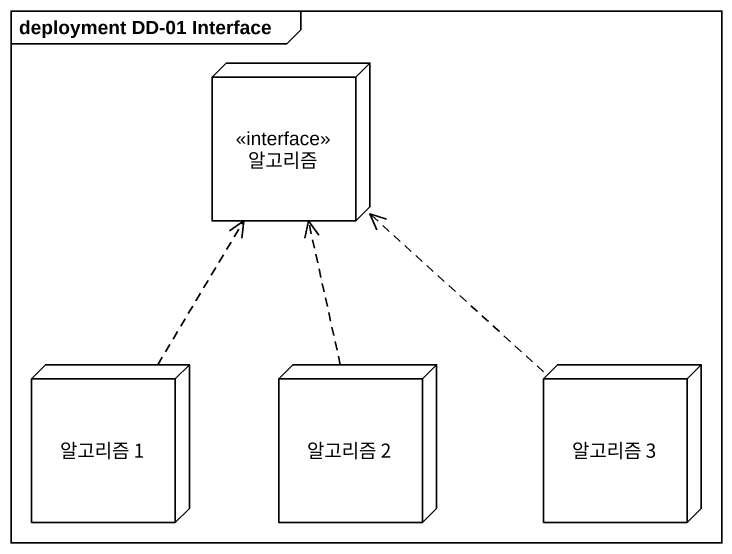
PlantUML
@startuml
mainframe deployment DD-01 Interface
node 알고리즘 <<interface>>
node "알고리즘 1" as 알고리즘_1
node "알고리즘 2" as 알고리즘_2
node "알고리즘 3" as 알고리즘_3
알고리즘_1 .up.> 알고리즘
알고리즘_2 .up.> 알고리즘
알고리즘_3 .up.> 알고리즘
@enduml
